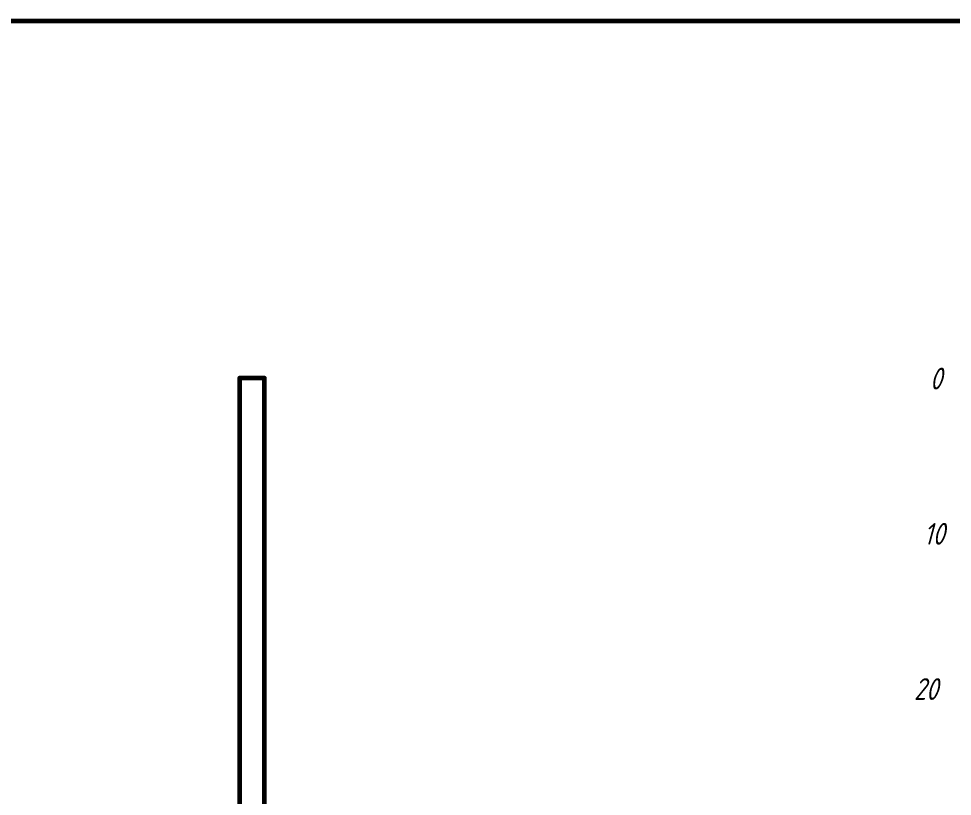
# Model space of a CAD drawing. Header units: millimetres. Extents: x 95 to 923, y 69 to 658.
# Drawn here: x 495.7 to 615.9, y 558.1 to 658.3 of the extents above; entities that cross this region are included whole.
import ezdxf

# ---------------------------------------------------------------- set-up
doc = ezdxf.new("R2010")
doc.units = ezdxf.units.MM
for name, color, linetype in [('Mechanical12', 56, 'Continuous'), ('Mechanical13', 56, 'Continuous'), ('Mechanical7', 56, 'Continuous'), ('Mechanical9', 56, 'Continuous')]:
    doc.layers.add(name, color=color, linetype=linetype)
doc.styles.add('GOST type A', font='', dxfattribs={"height": 0.2})
doc.styles.get('GOST type A').set_extended_font_data('GOST type A', italic=True)

msp = doc.modelspace()

# ---------------------------------------------------------------- linework, layer by layer
at = {"layer": 'Mechanical12', "color": 7, "const_width": 0.6}
for points in [[(524.14, 612.02), (527.32, 612.02)], [(524.14, 250.82), (524.14, 612.02)], [(524.14, 612.02), (527.32, 612.02)], [(527.32, 250.82), (527.32, 612.02)]]:
    msp.add_lwpolyline(points, dxfattribs=at)
at = {"layer": 'Mechanical12', "color": 7, "const_width": 0.3}
for points in [[(523.99, 612.02, 1), (524.29, 612.02, 1)], [(523.99, 612.02, 1), (524.29, 612.02, 1)], [(523.99, 612.02, 1), (524.29, 612.02, 1)], [(527.17, 612.02, 1), (527.47, 612.02, 1)], [(527.17, 612.02, 1), (527.47, 612.02, 1)], [(527.17, 612.02, 1), (527.47, 612.02, 1)]]:
    msp.add_lwpolyline(points, format="xyb", close=True, dxfattribs=at)
at = {"layer": 'Mechanical13', "color": 7, "const_width": 0.6}
msp.add_lwpolyline([(107.14, 658.02), (923.14, 658.02)], dxfattribs=at)
at = {"layer": 'Mechanical9', "color": 7, "const_width": 0.09}
for points in [[(524.1, 612.02, 1), (524.19, 612.02, 1)], [(527.1, 612.02, 1), (527.19, 612.02, 1)]]:
    msp.add_lwpolyline(points, format="xyb", close=True, dxfattribs=at)

# ---------------------------------------------------------------- texts
at = {"layer": 'Mechanical7', "color": 7, "style": 'GOST type A'}
for s, p in [('0', (613.03, 610.55)), ('10', (612.24, 590.55)), ('20', (610.98, 570.55))]:
    msp.add_text(s, height=2.8, dxfattribs=at).set_placement(p)

doc.saveas('drawing.dxf')
